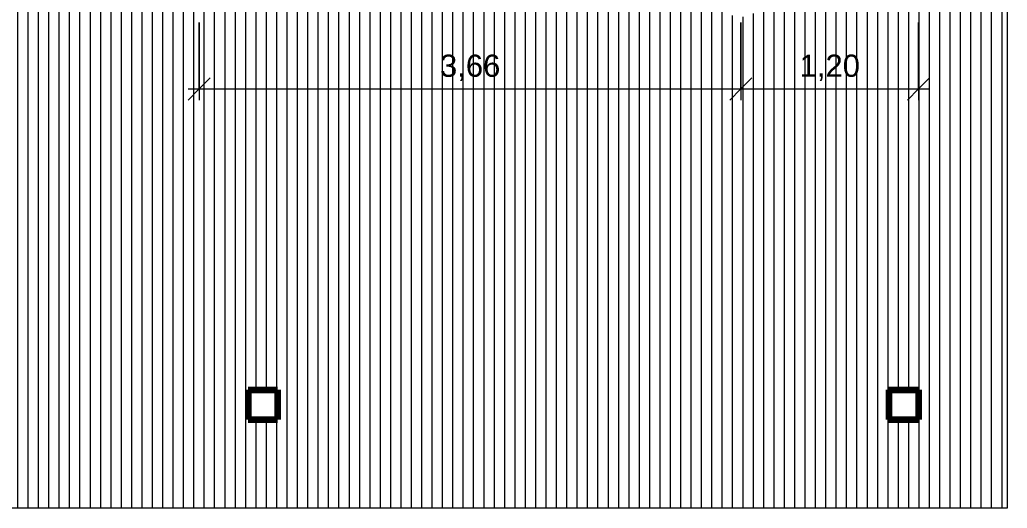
# Model space of a CAD drawing. Header units: millimetres. Extents: x -11845 to 8255, y -23120 to -3200.
# Drawn here: x -8457 to -1785, y -23120 to -19817 of the extents above; entities that cross this region are included whole.
import ezdxf

# ---------------------------------------------------------------- set-up
doc = ezdxf.new("R2010")
doc.units = ezdxf.units.MM
for name, color, linetype, lineweight in [('A-ANNO-DIMS', 211, 'Continuous', 9), ('A-ANNO-DIMS-75', 211, 'Continuous', 9), ('A-ROOF', 132, 'Continuous', 9), ('A-ROOF-PATT', 132, 'Continuous', 9), ('S-COLS', 52, 'Continuous', 25), ('S-COLS-SYMB', 171, 'Continuous', 100)]:
    doc.layers.add(name, color=color, linetype=linetype, lineweight=lineweight)
doc.styles.add('@Arial Unicode MS', font='ARIALUNI.TTF', dxfattribs={"height": 150})
doc.dimstyles.new('CRT_-__Metros_-_Linha_de_chamada_3_5_mm', dxfattribs={"dimscale": 304.8, "dimtxt": 150.876728, "dimasz": 0.492126, "dimexe": 0.246063, "dimexo": 0.0625, "dimgap": 0.123031, "dimtad": 1, "dimlfac": 0.001, "dimrnd": 0.01, "dimzin": 0, "dimdsep": 46, "dimtxsty": '@Arial Unicode MS', "dimblk1": 'OBLIQUE', "dimblk2": 'OBLIQUE', "dimsah": 1, "dimcen": 0.09, "dimdle": 0.246063, "dimazin": 0, "dimtfac": 1, "dimtdec": 4, "dimtix": 1, "dimtmove": 0, "dimatfit": 3, "dimfxl": 1.476378, "dimfxlon": 1, "dimtvp": 1, "dimtolj": 1, "dimtzin": 0, "dimarcsym": 2})

# ---------------------------------------------------------------- blocks, each defined once
blk = doc.blocks.new('Pilar de Madeira - 20x20cm-4274206-PLANTA DE FORRO TÉRREO')
at = {"layer": 'S-COLS', "lineweight": 80}
for p, q in [((-100, 100), (100, 100)), ((-100, -100), (-100, 100)), ((100, 100), (100, -100)), ((100, -100), (-100, -100))]:
    blk.add_line(p, q, dxfattribs=at)
at = {"layer": 'S-COLS-SYMB'}
for p, q in [((-100, 100), (-100, -100)), ((-100, 100), (100, 100)), ((100, 100), (100, -100)), ((-100, -100), (100, -100))]:
    blk.add_line(p, q, dxfattribs=at)
blk = doc.blocks.new('DIMBLOCK12-PLANTA DE FORRO TÉRREO')
at = {"layer": 'A-ANNO-DIMS-75'}
for p, q in [((-7244.6, -19835.3), (-7244.6, -20360.3)), ((-7244.6, -20285.3), (-7244.6, -19835.3)), ((-3584.6, -19835.3), (-3584.6, -20360.3)), ((-3584.6, -20285.3), (-3584.6, -19835.3)), ((-7319.6, -20285.3), (-3584.6, -20285.3))]:
    blk.add_line(p, q, dxfattribs=at)
at = {"layer": 'A-ANNO-DIMS-75', "lineweight": 18}
for p, q in [((-7244.6, -20285.3), (-7169.6, -20210.3)), ((-3584.6, -20285.3), (-3509.6, -20210.3)), ((-7244.6, -20285.3), (-7319.6, -20360.3)), ((-3584.6, -20285.3), (-3659.6, -20360.3))]:
    blk.add_line(p, q, dxfattribs=at)
at = {"layer": 'A-ANNO-DIMS-75', "color": 0, "insert": (-5617.5, -20053.1), "char_height": 150, "width": 487.012, "attachment_point": 1, "line_spacing_factor": 1.117605, "style": '@Arial Unicode MS'}
blk.add_mtext('3,66', dxfattribs=at)
blk = doc.blocks.new('_Oblique')
at = {"color": 0, "linetype": 'ByBlock', "lineweight": -2}
blk.add_line((-0.5, -0.5), (0.5, 0.5), dxfattribs=at)
blk = doc.blocks.new('DIMBLOCK13-PLANTA DE FORRO TÉRREO')
at = {"layer": 'A-ANNO-DIMS-75'}
for p, q in [((-3584.6, -19835.3), (-3584.6, -20360.3)), ((-3584.6, -20285.3), (-3584.6, -19835.3)), ((-2384.6, -19835.3), (-2384.6, -20360.3)), ((-2384.6, -20285.3), (-2384.6, -19835.3)), ((-3584.6, -20285.3), (-2309.6, -20285.3))]:
    blk.add_line(p, q, dxfattribs=at)
at = {"layer": 'A-ANNO-DIMS-75', "lineweight": 18}
for p, q in [((-3584.6, -20285.3), (-3509.6, -20210.3)), ((-2384.6, -20285.3), (-2309.6, -20210.3)), ((-3584.6, -20285.3), (-3659.6, -20360.3)), ((-2384.6, -20285.3), (-2459.6, -20360.3))]:
    blk.add_line(p, q, dxfattribs=at)
at = {"layer": 'A-ANNO-DIMS-75', "color": 0, "insert": (-3187.5, -20053.1), "char_height": 150, "width": 487.012, "attachment_point": 1, "line_spacing_factor": 1.117605, "style": '@Arial Unicode MS'}
blk.add_mtext('1,20', dxfattribs=at)

msp = doc.modelspace()

# ---------------------------------------------------------------- hatches: boundary and pattern name
at = {"layer": 'A-ROOF-PATT'}
h = msp.add_hatch(dxfattribs=at)
h.set_pattern_fill('FP_5', color=256, style=0, pattern_type=2)
h.set_pattern_definition([(90, (0, -2617.6), (70, -4e-15), [])])
h.paths.add_polyline_path([(-11244.62, -23119.651), (-1784.62, -23119.651), (-1784.62, -19319.651), (-3534.62, -19319.651), (-3534.669, -19331.891), (-3634.62, -19331.891), (-3634.62, -19319.651), (-4744.62, -19319.651), (-4744.62, -19329.651), (-5744.62, -19329.651), (-5744.62, -19319.651), (-5804.62, -19319.651), (-5804.62, -19329.651), (-7004.62, -19329.651), (-7004.62, -19319.651), (-7244.62, -19319.651), (-7244.62, -18519.651), (-11044.62, -22319.651), (-11044.62, -22519.451), (-11244.62, -22519.651), (-11844.62, -23119.651)])
h.paths.add_polyline_path([(-2584.62, -22519.451), (-2584.62, -22319.451), (-2384.62, -22319.451), (-2384.62, -22519.451)])
h.paths.add_polyline_path([(-6714.62, -22519.451), (-6914.62, -22519.451), (-6914.62, -22319.451), (-6714.62, -22319.451)])
h.paths.add_polyline_path([(-3584.62, -19799.377), (-3610.847, -19796.926), (-3625.973, -19793.695), (-3649.473, -19785.571), (-3668.407, -19775.482), (-3681.215, -19767.083), (-3700.936, -19749.847), (-3706.994, -19743.332), (-3719.104, -19727.508), (-3727.421, -19713.691), (-3733.692, -19700.225), (-3741.508, -19677.482), (-3743.319, -19669.774), (-3745.878, -19651.915), (-3746.419, -19632.542), (-3743.45, -19605.988), (-3740.166, -19592.219), (-3730.657, -19567.353), (-3722.732, -19552.807), (-3710.294, -19535.263), (-3693.525, -19517.512), (-3672.444, -19501.083), (-3653.611, -19490.744), (-3645.24, -19487.066), (-3627.905, -19481.168), (-3618.46, -19478.661), (-3596.849, -19474.924), (-3596.849, -19403.53), (-3598.031, -19404.095), (-3600.376, -19398.62), (-3600.853, -19395.598), (-3599.37, -19389.349), (-3598.119, -19387.175), (-3596.849, -19387.175), (-3596.849, -19339.651), (-3572.391, -19339.651), (-3572.391, -19387.781), (-3571.122, -19387.175), (-3568.832, -19392.69), (-3568.684, -19397.515), (-3569.897, -19401.866), (-3571.209, -19404.095), (-3572.391, -19404.095), (-3572.391, -19475.677), (-3558.393, -19477.375), (-3543.267, -19480.607), (-3519.767, -19488.731), (-3500.833, -19498.819), (-3488.187, -19507.086), (-3468.508, -19524.261), (-3462.246, -19530.969), (-3450.323, -19546.516), (-3443.61, -19557.263), (-3435.548, -19574.077), (-3427.959, -19596.072), (-3425.921, -19604.527), (-3423.362, -19622.387), (-3422.821, -19641.76), (-3424.844, -19663.561), (-3429.343, -19683.121), (-3435.734, -19701.107), (-3446.596, -19721.808), (-3458.946, -19739.388), (-3469.872, -19751.336), (-3485.338, -19764.881), (-3491.987, -19770.331), (-3519.767, -19785.571), (-3541.844, -19793.249), (-3550.781, -19795.641), (-3566.583, -19798.138), (-3578.37, -19798.948)])
h.paths.add_polyline_path([(-3564.751, -19335.947), (-3564.751, -19337.821), (-3563.943, -19336.323)])
h.paths.add_polyline_path([(-3578.62, -19338.783), (-3603.56, -19338.783), (-3605.296, -19334.868), (-3606.256, -19333.173), (-3562.669, -19333.885), (-3562.111, -19334.359), (-3560.432, -19334.868), (-3558.739, -19333.637), (-3554.633, -19333.173), (-3541.66, -19334.024), (-3538.361, -19334.289), (-3540.013, -19335.902), (-3541.131, -19338.783), (-3575.973, -19338.783)])
h.paths.add_polyline_path([(-3628.11, -19338.783), (-3629.227, -19335.902), (-3630.163, -19334.071), (-3629.227, -19333.289), (-3612.887, -19333.173), (-3609.746, -19333.858), (-3608.468, -19335.232), (-3607.128, -19334.36), (-3605.296, -19336.323), (-3605.296, -19336.985), (-3604.489, -19338.783), (-3622.072, -19338.783)])
h.paths.add_polyline_path([(-3605.63, -19332.633), (-3604.489, -19331.957), (-3604.489, -19332.27)])
h.paths.add_polyline_path([(-3540.33, -19332.627), (-3536.868, -19331.962), (-3536.868, -19332.392), (-3540.013, -19332.605)])
h.paths.add_polyline_path([(-5649.62, -19329.651), (-5647.12, -19328.981), (-5648.46, -19328.981), (-5649.325, -19329.48)])

# ---------------------------------------------------------------- linework, layer by layer
at = {"layer": 'A-ROOF'}
for p, q in [((-1784.62, -13929.651), (-1784.62, -23119.651)), ((-1784.62, -23119.651), (-11844.62, -23119.651))]:
    msp.add_line(p, q, dxfattribs=at)

# ---------------------------------------------------------------- block references
at = {"layer": 'S-COLS'}
for p in [(-6814.62, -22419.451), (-2484.62, -22419.451)]:
    msp.add_blockref('Pilar de Madeira - 20x20cm-4274206-PLANTA DE FORRO TÉRREO', p, dxfattribs=at)

# ---------------------------------------------------------------- dimensions: what is measured, and where the dimension line sits
at = {"layer": 'A-ANNO-DIMS'}
for base, p1, p2, override, picture, middle in [((-3584.62, -20285.286), (-7244.62, -19835.286), (-3584.62, -19835.286), {"dimpost": '<>', "dimfxl": 3660}, 'DIMBLOCK12-PLANTA DE FORRO TÉRREO', (-5414.62, -20171.149)), ((-2384.62, -20285.286), (-3584.62, -19835.286), (-2384.62, -19835.286), {"dimpost": '<>', "dimfxl": 1200}, 'DIMBLOCK13-PLANTA DE FORRO TÉRREO', (-2984.62, -20171.149))]:
    dim = msp.add_linear_dim(base=base, p1=p1, p2=p2, dimstyle='CRT_-__Metros_-_Linha_de_chamada_3_5_mm', override=override, dxfattribs=at)
    dim.commit()
    dim.dimension.update_dxf_attribs({"geometry": picture, "text_midpoint": middle})

doc.saveas('drawing.dxf')
